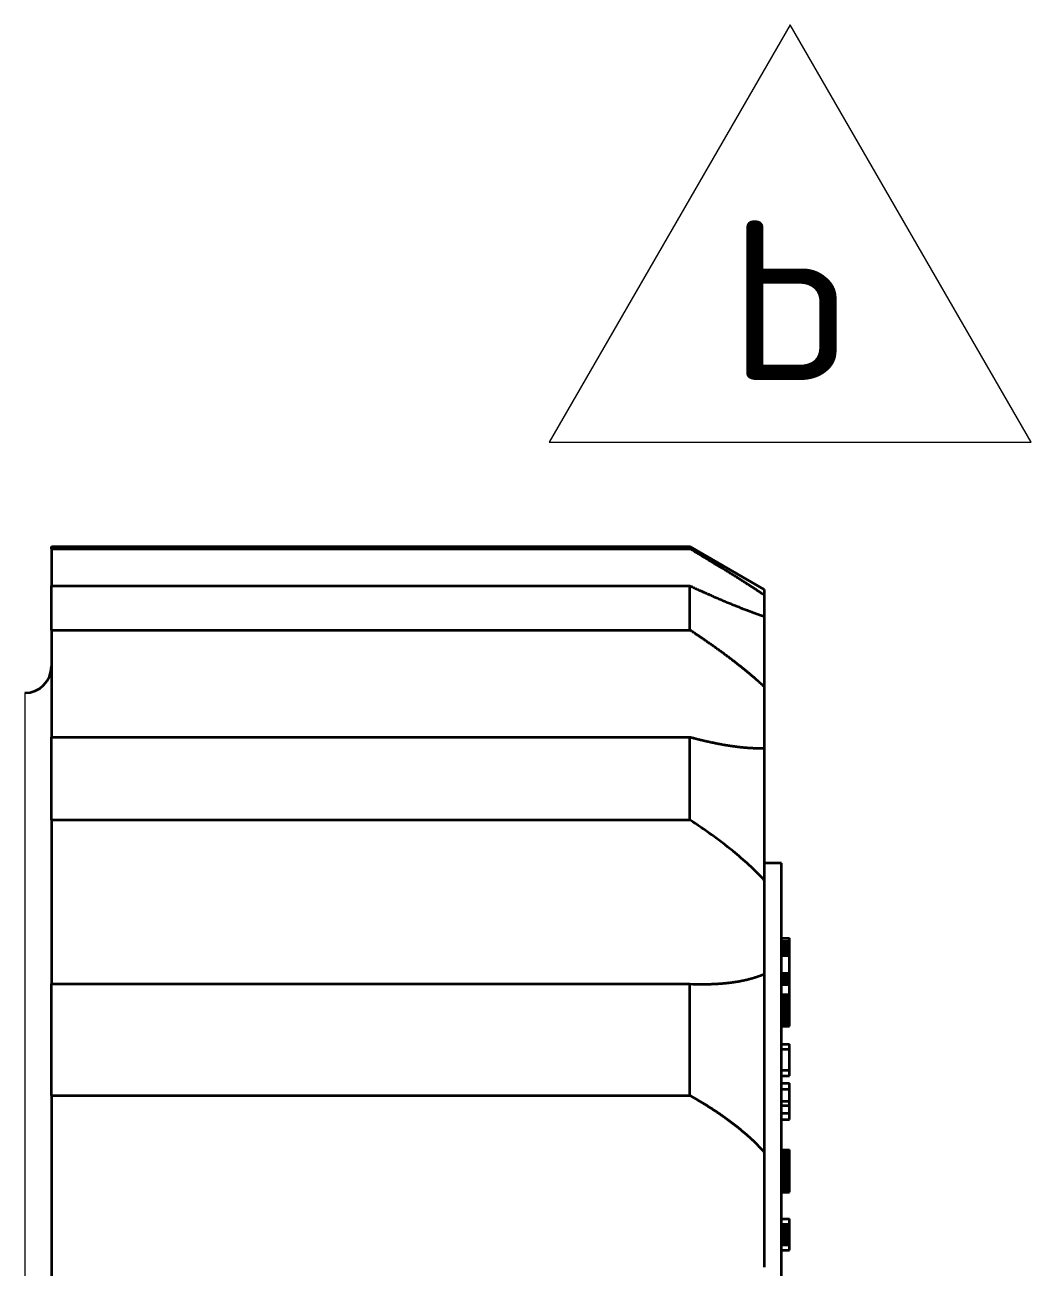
# Model space of a CAD drawing. Extents: x 23 to 417, y 3 to 294.
# Drawn here: x 340.04 to 358.96, y 217.22 to 240.57 of the extents above; entities that cross this region are included whole.
import ezdxf
from ezdxf.enums import TextEntityAlignment as Align

# ---------------------------------------------------------------- set-up
doc = ezdxf.new("R2010")
doc.units = 0
doc.layers.get('0').update_dxf_attribs({"lineweight": 13})
doc.styles.get("Standard").update_dxf_attribs({"font": 'isocp.shx'})

# ---------------------------------------------------------------- blocks, each defined once
blk = doc.blocks.new('BLOCK4510')
at = {"color": 1, "lineweight": 13}
blk.add_lwpolyline([(9.518, 40.922), (27.636, 40.922), (18.577, 56.613)], close=True, dxfattribs=at)
blk.add_text('b', height=6, dxfattribs=at).set_placement((16.246, 43.246), (20.908, 43.246), align=Align.FIT)
blk = doc.blocks.new('BLOCK4521')
at = {"color": 1, "lineweight": 35, "ltscale": 0.001989}
for p, q in [((-9.2, 36.92), (-9.2, 37)), ((14.806, 36.92), (14.806, 37))]:
    blk.add_line(p, q, dxfattribs=at)
at = {"color": 1, "lineweight": 35}
for p, q in [((-9.2, 37), (14.806, 37)), ((-9.2, 36.92), (14.806, 36.92)), ((-9.2, 35.523), (14.806, 35.523)), ((-9.2, 33.864), (14.806, 33.864)), ((-9.2, 29.842), (14.806, 29.842)), ((-9.2, 26.724), (14.806, 26.724)), ((18.25, 1), (18.25, 25.1)), ((-9.2, 20.56), (14.806, 20.56)), ((-9.2, 16.36), (14.806, 16.36))]:
    blk.add_line(p, q, dxfattribs=at)
at = {"color": 1, "lineweight": 35, "ltscale": 0.03493}
blk.add_line((-9.2, 36.92), (-9.2, 35.523), dxfattribs=at)
at = {"color": 1, "lineweight": 35, "ltscale": 0.080662}
blk.add_line((17.6, 35.387), (14.806, 37), dxfattribs=at)
at = {"color": 1, "lineweight": 35, "ltscale": 0.041473}
for p, q in [((-9.2, 33.864), (-9.2, 35.523)), ((14.806, 33.864), (14.806, 35.523))]:
    blk.add_line(p, q, dxfattribs=at)
at = {"color": 1, "lineweight": 35, "ltscale": 0.005291}
blk.add_line((17.6, 35.387), (17.6, 35.175), dxfattribs=at)
at = {"color": 1, "lineweight": 35, "ltscale": 0.01999}
blk.add_line((17.6, 35.175), (17.6, 34.375), dxfattribs=at)
at = {"color": 1, "lineweight": 35, "ltscale": 0.066083}
blk.add_line((17.6, 34.375), (17.6, 31.732), dxfattribs=at)
at = {"color": 1, "lineweight": 35, "ltscale": 0.100581}
blk.add_line((-9.2, 33.864), (-9.2, 29.841), dxfattribs=at)
at = {"color": 1, "lineweight": 13}
blk.add_line((-10.2, 31.5), (-10.2, -31.5), dxfattribs=at)
at = {"color": 1, "lineweight": 35, "ltscale": 0.057563}
blk.add_line((17.6, 31.732), (17.6, 29.43), dxfattribs=at)
at = {"color": 1, "lineweight": 35, "ltscale": 0.077944}
for p, q in [((-9.2, 26.724), (-9.2, 29.842)), ((14.806, 26.724), (14.806, 29.842))]:
    blk.add_line(p, q, dxfattribs=at)
at = {"color": 1, "lineweight": 35, "ltscale": 0.124195}
blk.add_line((17.6, 29.43), (17.6, 24.462), dxfattribs=at)
at = {"color": 1, "lineweight": 35, "ltscale": 0.029325}
blk.add_line((-9.2, 26.724), (-9.2, 25.551), dxfattribs=at)
at = {"color": 1, "lineweight": 35, "ltscale": 0.124779}
blk.add_line((-9.2, 25.551), (-9.2, 20.56), dxfattribs=at)
at = {"color": 1, "lineweight": 35, "ltscale": 0.01625}
blk.add_line((18.25, 25.1), (17.6, 25.1), dxfattribs=at)
at = {"color": 1, "lineweight": 35, "ltscale": 0.088192}
blk.add_line((17.6, 24.462), (17.6, 20.934), dxfattribs=at)
at = {"color": 1, "lineweight": 35, "ltscale": 0.0075}
for p, q in [((18.25, 22.286), (18.55, 22.286)), ((18.25, 22.163), (18.55, 22.163)), ((18.25, 22.162), (18.55, 22.162)), ((18.25, 22.16), (18.55, 22.16)), ((18.25, 22.157), (18.55, 22.157)), ((18.25, 22.153), (18.55, 22.153)), ((18.25, 22.147), (18.55, 22.147)), ((18.25, 22.141), (18.55, 22.141)), ((18.25, 22.132), (18.55, 22.132)), ((18.25, 22.123), (18.55, 22.123)), ((18.25, 22.112), (18.55, 22.112)), ((18.25, 22.101), (18.55, 22.101)), ((18.25, 22.088), (18.55, 22.088)), ((18.25, 22.074), (18.55, 22.074)), ((18.25, 22.059), (18.55, 22.059)), ((18.25, 22.044), (18.55, 22.044)), ((18.25, 22.028), (18.55, 22.028)), ((18.25, 22.011), (18.55, 22.011)), ((18.25, 21.993), (18.55, 21.993)), ((18.25, 21.974), (18.55, 21.974)), ((18.25, 21.954), (18.55, 21.954)), ((18.25, 21.934), (18.55, 21.934)), ((18.25, 21.912), (18.55, 21.912)), ((18.25, 21.888), (18.55, 21.888)), ((18.25, 21.863), (18.55, 21.863)), ((18.25, 21.835), (18.55, 21.835)), ((18.25, 21.805), (18.55, 21.805)), ((18.25, 21.774), (18.55, 21.774)), ((18.25, 21.741), (18.55, 21.741)), ((18.25, 21.705), (18.55, 21.705)), ((18.25, 21.668), (18.55, 21.668)), ((18.25, 21.629), (18.55, 21.629)), ((18.25, 20.964), (18.55, 20.964)), ((18.25, 20.954), (18.55, 20.954)), ((18.25, 20.94), (18.55, 20.94)), ((18.25, 20.926), (18.55, 20.926)), ((18.25, 20.91), (18.55, 20.91)), ((18.25, 20.894), (18.55, 20.894)), ((18.25, 20.878), (18.55, 20.878)), ((18.25, 20.86), (18.55, 20.86)), ((18.25, 20.842), (18.55, 20.842)), ((18.25, 20.823), (18.55, 20.823)), ((18.25, 20.803), (18.55, 20.803)), ((18.25, 20.783), (18.55, 20.783)), ((18.25, 20.762), (18.55, 20.762)), ((18.25, 20.74), (18.55, 20.74)), ((18.25, 20.724), (18.55, 20.724)), ((18.25, 20.706), (18.55, 20.706)), ((18.25, 20.687), (18.55, 20.687)), ((18.25, 20.666), (18.55, 20.666)), ((18.25, 20.644), (18.55, 20.644)), ((18.25, 20.62), (18.55, 20.62)), ((18.25, 20.595), (18.55, 20.595)), ((18.25, 20.569), (18.55, 20.569)), ((18.25, 20.541), (18.55, 20.541)), ((18.25, 20.164), (18.55, 20.164)), ((18.25, 20.163), (18.55, 20.163)), ((18.25, 20.161), (18.55, 20.161)), ((18.25, 20.158), (18.55, 20.158)), ((18.25, 20.154), (18.55, 20.154)), ((18.25, 20.148), (18.55, 20.148)), ((18.25, 20.141), (18.55, 20.141)), ((18.25, 20.133), (18.55, 20.133)), ((18.25, 20.124), (18.55, 20.124)), ((18.25, 20.119), (18.55, 20.119)), ((18.25, 20.117), (18.55, 20.117)), ((18.25, 20.114), (18.55, 20.114)), ((18.25, 20.11), (18.55, 20.11)), ((18.25, 20.104), (18.55, 20.104)), ((18.25, 20.098), (18.55, 20.098)), ((18.25, 20.09), (18.55, 20.09)), ((18.25, 20.08), (18.55, 20.08)), ((18.25, 20.07), (18.55, 20.07)), ((18.25, 20.058), (18.55, 20.058)), ((18.25, 20.045), (18.55, 20.045)), ((18.25, 20.031), (18.55, 20.031)), ((18.25, 20.015), (18.55, 20.015)), ((18.25, 19.998), (18.55, 19.998)), ((18.25, 19.981), (18.55, 19.981)), ((18.25, 19.962), (18.55, 19.962)), ((18.25, 19.941), (18.55, 19.941)), ((18.25, 19.92), (18.55, 19.92)), ((18.25, 19.898), (18.55, 19.898)), ((18.25, 19.874), (18.55, 19.874)), ((18.25, 19.849), (18.55, 19.849)), ((18.25, 19.823), (18.55, 19.823)), ((18.25, 19.796), (18.55, 19.796)), ((18.25, 19.769), (18.55, 19.769)), ((18.25, 19.741), (18.55, 19.741)), ((18.25, 19.712), (18.55, 19.712)), ((18.25, 19.682), (18.55, 19.682)), ((18.25, 19.651), (18.55, 19.651)), ((18.25, 19.62), (18.55, 19.62)), ((18.25, 19.588), (18.55, 19.588)), ((18.25, 19.555), (18.55, 19.555)), ((18.25, 19.525), (18.55, 19.525)), ((18.25, 19.495), (18.55, 19.495)), ((18.25, 19.466), (18.55, 19.466)), ((18.25, 19.438), (18.55, 19.438)), ((18.25, 19.41), (18.55, 19.41)), ((18.25, 19.383), (18.55, 19.383)), ((18.25, 19.356), (18.55, 19.356)), ((18.25, 19.33), (18.55, 19.33)), ((18.25, 19.305), (18.55, 19.305)), ((18.25, 19.279), (18.55, 19.279)), ((18.25, 19.255), (18.55, 19.255)), ((18.25, 19.232), (18.55, 19.232)), ((18.25, 19.211), (18.55, 19.211)), ((18.25, 19.19), (18.55, 19.19)), ((18.25, 19.171), (18.55, 19.171)), ((18.25, 19.152), (18.55, 19.152)), ((18.25, 19.135), (18.55, 19.135)), ((18.25, 19.119), (18.55, 19.119)), ((18.25, 19.105), (18.55, 19.105)), ((18.25, 19.091), (18.55, 19.091)), ((18.25, 19.079), (18.55, 19.079)), ((18.25, 19.068), (18.55, 19.068)), ((18.25, 19.058), (18.55, 19.058)), ((18.25, 19.05), (18.55, 19.05)), ((18.25, 19.043), (18.55, 19.043)), ((18.25, 19.037), (18.55, 19.037)), ((18.25, 19.033), (18.55, 19.033)), ((18.25, 19.029), (18.55, 19.029)), ((18.25, 19.027), (18.55, 19.027)), ((18.25, 19.027), (18.55, 19.027)), ((18.25, 18.969), (18.55, 18.969)), ((18.25, 18.293), (18.55, 18.293)), ((18.25, 18.103), (18.55, 18.103)), ((18.25, 17.315), (18.55, 17.315)), ((18.25, 17.111), (18.55, 17.111)), ((18.25, 16.833), (18.55, 16.833)), ((18.25, 16.602), (18.55, 16.602)), ((18.25, 16.147), (18.55, 16.147)), ((18.25, 15.995), (18.55, 15.995)), ((18.25, 15.699), (18.55, 15.699)), ((18.25, 15.458), (18.55, 15.458)), ((18.25, 14.33), (18.55, 14.33)), ((18.25, 14.329), (18.55, 14.329)), ((18.25, 14.325), (18.55, 14.325)), ((18.25, 14.318), (18.55, 14.318)), ((18.25, 14.308), (18.55, 14.308)), ((18.25, 14.296), (18.55, 14.296)), ((18.25, 14.281), (18.55, 14.281)), ((18.25, 14.263), (18.55, 14.263)), ((18.25, 14.242), (18.55, 14.242)), ((18.25, 14.218), (18.55, 14.218)), ((18.25, 14.192), (18.55, 14.192)), ((18.25, 14.164), (18.55, 14.164)), ((18.25, 14.134), (18.55, 14.134)), ((18.25, 14.102), (18.55, 14.102)), ((18.25, 14.069), (18.55, 14.069)), ((18.25, 14.034), (18.55, 14.034)), ((18.25, 13.998), (18.55, 13.998)), ((18.25, 13.96), (18.55, 13.96)), ((18.25, 13.92), (18.55, 13.92)), ((18.25, 13.879), (18.55, 13.879)), ((18.25, 13.836), (18.55, 13.836)), ((18.25, 13.792), (18.55, 13.792)), ((18.25, 13.749), (18.55, 13.749)), ((18.25, 13.709), (18.55, 13.709)), ((18.25, 13.669), (18.55, 13.669)), ((18.25, 13.632), (18.55, 13.632)), ((18.25, 13.596), (18.55, 13.596)), ((18.25, 13.562), (18.55, 13.562)), ((18.25, 13.53), (18.55, 13.53)), ((18.25, 13.499), (18.55, 13.499)), ((18.25, 13.47), (18.55, 13.47)), ((18.25, 13.443), (18.55, 13.443)), ((18.25, 13.419), (18.55, 13.419)), ((18.25, 13.398), (18.55, 13.398)), ((18.25, 13.379), (18.55, 13.379)), ((18.25, 13.364), (18.55, 13.364)), ((18.25, 13.351), (18.55, 13.351)), ((18.25, 13.341), (18.55, 13.341)), ((18.25, 13.334), (18.55, 13.334)), ((18.25, 13.33), (18.55, 13.33)), ((18.25, 13.329), (18.55, 13.329)), ((18.25, 13.311), (18.55, 13.311)), ((18.25, 13.293), (18.55, 13.293)), ((18.25, 13.274), (18.55, 13.274)), ((18.25, 13.254), (18.55, 13.254)), ((18.25, 13.228), (18.55, 13.228)), ((18.25, 13.202), (18.55, 13.202)), ((18.25, 13.176), (18.55, 13.176)), ((18.25, 13.151), (18.55, 13.151)), ((18.25, 13.127), (18.55, 13.127)), ((18.25, 13.103), (18.55, 13.103)), ((18.25, 13.079), (18.55, 13.079)), ((18.25, 13.056), (18.55, 13.056)), ((18.25, 13.034), (18.55, 13.034)), ((18.25, 13.012), (18.55, 13.012)), ((18.25, 12.991), (18.55, 12.991)), ((18.25, 12.971), (18.55, 12.971)), ((18.25, 12.952), (18.55, 12.952)), ((18.25, 12.934), (18.55, 12.934)), ((18.25, 12.917), (18.55, 12.917)), ((18.25, 12.901), (18.55, 12.901)), ((18.25, 12.886), (18.55, 12.886)), ((18.25, 12.873), (18.55, 12.873)), ((18.25, 12.86), (18.55, 12.86)), ((18.25, 12.849), (18.55, 12.849)), ((18.25, 12.839), (18.55, 12.839)), ((18.25, 12.83), (18.55, 12.83)), ((18.25, 12.821), (18.55, 12.821)), ((18.25, 12.814), (18.55, 12.814)), ((18.25, 12.808), (18.55, 12.808)), ((18.25, 12.803), (18.55, 12.803)), ((18.25, 12.8), (18.55, 12.8)), ((18.25, 12.797), (18.55, 12.797)), ((18.25, 12.795), (18.55, 12.795)), ((18.25, 12.795), (18.55, 12.795)), ((18.25, 12.735), (18.55, 12.735)), ((18.25, 11.728), (18.55, 11.728)), ((18.25, 11.53), (18.55, 11.53)), ((18.25, 11.529), (18.55, 11.529)), ((18.25, 11.526), (18.55, 11.526)), ((18.25, 11.522), (18.55, 11.522)), ((18.25, 11.515), (18.55, 11.515)), ((18.25, 11.507), (18.55, 11.507)), ((18.25, 11.496), (18.55, 11.496)), ((18.25, 11.484), (18.55, 11.484)), ((18.25, 11.47), (18.55, 11.47)), ((18.25, 11.455), (18.55, 11.455)), ((18.25, 11.437), (18.55, 11.437)), ((18.25, 11.417), (18.55, 11.417)), ((18.25, 11.395), (18.55, 11.395)), ((18.25, 11.37), (18.55, 11.37)), ((18.25, 11.342), (18.55, 11.342)), ((18.25, 11.312), (18.55, 11.312)), ((18.25, 11.28), (18.55, 11.28)), ((18.25, 11.245), (18.55, 11.245)), ((18.25, 11.207), (18.55, 11.207)), ((18.25, 11.167), (18.55, 11.167)), ((18.25, 11.125), (18.55, 11.125)), ((18.25, 11.1), (18.55, 11.1)), ((18.25, 11.075), (18.55, 11.075)), ((18.25, 11.052), (18.55, 11.052)), ((18.25, 11.029), (18.55, 11.029)), ((18.25, 11.007), (18.55, 11.007)), ((18.25, 10.986), (18.55, 10.986)), ((18.25, 10.965), (18.55, 10.965)), ((18.25, 10.945), (18.55, 10.945)), ((18.25, 10.926), (18.55, 10.926)), ((18.25, 10.908), (18.55, 10.908)), ((18.25, 10.891), (18.55, 10.891)), ((18.25, 10.875), (18.55, 10.875)), ((18.25, 10.86), (18.55, 10.86)), ((18.25, 10.846), (18.55, 10.846)), ((18.25, 10.833), (18.55, 10.833)), ((18.25, 10.821), (18.55, 10.821)), ((18.25, 10.81), (18.55, 10.81)), ((18.25, 10.8), (18.55, 10.8)), ((18.25, 10.791), (18.55, 10.791)), ((18.25, 10.784), (18.55, 10.784)), ((18.25, 10.777), (18.55, 10.777)), ((18.25, 10.77), (18.55, 10.77)), ((18.25, 10.765), (18.55, 10.765)), ((18.25, 10.76), (18.55, 10.76)), ((18.25, 10.756), (18.55, 10.756)), ((18.25, 10.753), (18.55, 10.753)), ((18.25, 10.751), (18.55, 10.751)), ((18.25, 10.749), (18.55, 10.749)), ((18.25, 10.748), (18.55, 10.748)), ((18.25, 10.747), (18.55, 10.747)), ((18.25, 10.549), (18.55, 10.549))]:
    blk.add_line(p, q, dxfattribs=at)
at = {"color": 1, "lineweight": 35, "ltscale": 0.003319}
blk.add_line((18.55, 22.153), (18.55, 22.286), dxfattribs=at)
at = {"color": 1, "lineweight": 35, "ltscale": 4.6925e-05}
for p, q in [((18.55, 22.16), (18.55, 22.162)), ((18.55, 20.161), (18.55, 20.163))]:
    blk.add_line(p, q, dxfattribs=at)
at = {"color": 1, "lineweight": 35, "ltscale": 7.82e-05}
for p, q in [((18.55, 22.157), (18.55, 22.16)), ((18.55, 20.158), (18.55, 20.161))]:
    blk.add_line(p, q, dxfattribs=at)
at = {"color": 1, "lineweight": 35, "ltscale": 0.0001091}
for p, q in [((18.55, 22.153), (18.55, 22.157)), ((18.55, 20.154), (18.55, 20.158))]:
    blk.add_line(p, q, dxfattribs=at)
at = {"color": 1, "lineweight": 35, "ltscale": 0.0001404}
blk.add_line((18.55, 22.147), (18.55, 22.153), dxfattribs=at)
at = {"color": 1, "lineweight": 35, "ltscale": 0.00017165}
for p, q in [((18.55, 22.141), (18.55, 22.147)), ((18.55, 20.141), (18.55, 20.148))]:
    blk.add_line(p, q, dxfattribs=at)
at = {"color": 1, "lineweight": 35, "ltscale": 0.00020295}
for p, q in [((18.55, 22.132), (18.55, 22.141)), ((18.55, 20.133), (18.55, 20.141))]:
    blk.add_line(p, q, dxfattribs=at)
at = {"color": 1, "lineweight": 35, "ltscale": 0.000233825}
blk.add_line((18.55, 22.123), (18.55, 22.132), dxfattribs=at)
at = {"color": 1, "lineweight": 35, "ltscale": 0.0002655}
for p, q in [((18.55, 22.112), (18.55, 22.123)), ((18.55, 20.113), (18.55, 20.124))]:
    blk.add_line(p, q, dxfattribs=at)
at = {"color": 1, "lineweight": 35, "ltscale": 0.000296425}
blk.add_line((18.55, 22.101), (18.55, 22.112), dxfattribs=at)
at = {"color": 1, "lineweight": 35, "ltscale": 0.000322325}
blk.add_line((18.55, 22.088), (18.55, 22.101), dxfattribs=at)
at = {"color": 1, "lineweight": 35, "ltscale": 0.0003437}
blk.add_line((18.55, 22.074), (18.55, 22.088), dxfattribs=at)
at = {"color": 1, "lineweight": 35, "ltscale": 0.0003647}
blk.add_line((18.55, 22.059), (18.55, 22.074), dxfattribs=at)
at = {"color": 1, "lineweight": 35, "ltscale": 0.000385275}
blk.add_line((18.55, 22.044), (18.55, 22.059), dxfattribs=at)
at = {"color": 1, "lineweight": 35, "ltscale": 0.00040665}
blk.add_line((18.55, 22.028), (18.55, 22.044), dxfattribs=at)
at = {"color": 1, "lineweight": 35, "ltscale": 0.00042725}
blk.add_line((18.55, 22.011), (18.55, 22.028), dxfattribs=at)
at = {"color": 1, "lineweight": 35, "ltscale": 0.0004486}
blk.add_line((18.55, 21.993), (18.55, 22.011), dxfattribs=at)
at = {"color": 1, "lineweight": 35, "ltscale": 0.000469225}
blk.add_line((18.55, 21.974), (18.55, 21.993), dxfattribs=at)
at = {"color": 1, "lineweight": 35, "ltscale": 0.00049055}
blk.add_line((18.55, 21.954), (18.55, 21.974), dxfattribs=at)
at = {"color": 1, "lineweight": 35, "ltscale": 0.000511175}
for p, q in [((18.55, 21.934), (18.55, 21.954)), ((18.55, 10.965), (18.55, 10.986))]:
    blk.add_line(p, q, dxfattribs=at)
at = {"color": 1, "lineweight": 35, "ltscale": 0.000545875}
blk.add_line((18.55, 21.912), (18.55, 21.934), dxfattribs=at)
at = {"color": 1, "lineweight": 35, "ltscale": 0.00059395}
blk.add_line((18.55, 21.888), (18.55, 21.912), dxfattribs=at)
at = {"color": 1, "lineweight": 35, "ltscale": 0.000642025}
blk.add_line((18.55, 21.863), (18.55, 21.888), dxfattribs=at)
at = {"color": 1, "lineweight": 35, "ltscale": 0.000690075}
blk.add_line((18.55, 21.835), (18.55, 21.863), dxfattribs=at)
at = {"color": 1, "lineweight": 35, "ltscale": 0.00073815}
blk.add_line((18.55, 21.805), (18.55, 21.835), dxfattribs=at)
at = {"color": 1, "lineweight": 35, "ltscale": 0.000786575}
blk.add_line((18.55, 21.774), (18.55, 21.805), dxfattribs=at)
at = {"color": 1, "lineweight": 35, "ltscale": 0.000834275}
blk.add_line((18.55, 21.741), (18.55, 21.774), dxfattribs=at)
at = {"color": 1, "lineweight": 35, "ltscale": 0.000882725}
blk.add_line((18.55, 21.705), (18.55, 21.741), dxfattribs=at)
at = {"color": 1, "lineweight": 35, "ltscale": 0.0009304}
blk.add_line((18.55, 21.668), (18.55, 21.705), dxfattribs=at)
at = {"color": 1, "lineweight": 35, "ltscale": 0.00097885}
blk.add_line((18.55, 21.629), (18.55, 21.668), dxfattribs=at)
at = {"color": 1, "lineweight": 35, "ltscale": 0.016627}
blk.add_line((18.55, 20.964), (18.55, 21.629), dxfattribs=at)
at = {"color": 1, "lineweight": 35, "ltscale": 0.105014}
for p, q in [((-9.2, 16.36), (-9.2, 20.56)), ((14.806, 16.36), (14.806, 20.56))]:
    blk.add_line(p, q, dxfattribs=at)
at = {"color": 1, "lineweight": 35, "ltscale": 0.167327}
blk.add_line((17.6, 20.934), (17.6, 14.241), dxfattribs=at)
at = {"color": 1, "lineweight": 35, "ltscale": 0.000336825}
blk.add_line((18.55, 20.954), (18.55, 20.968), dxfattribs=at)
at = {"color": 1, "lineweight": 35, "ltscale": 0.000351725}
blk.add_line((18.55, 20.94), (18.55, 20.954), dxfattribs=at)
at = {"color": 1, "lineweight": 35, "ltscale": 0.0003662}
blk.add_line((18.55, 20.926), (18.55, 20.94), dxfattribs=at)
at = {"color": 1, "lineweight": 35, "ltscale": 0.000382225}
blk.add_line((18.55, 20.91), (18.55, 20.926), dxfattribs=at)
at = {"color": 1, "lineweight": 35, "ltscale": 0.00040055}
blk.add_line((18.55, 20.894), (18.55, 20.91), dxfattribs=at)
at = {"color": 1, "lineweight": 35, "ltscale": 0.0004181}
blk.add_line((18.55, 20.878), (18.55, 20.894), dxfattribs=at)
at = {"color": 1, "lineweight": 35, "ltscale": 0.000436025}
blk.add_line((18.55, 20.86), (18.55, 20.878), dxfattribs=at)
at = {"color": 1, "lineweight": 35, "ltscale": 0.000453925}
blk.add_line((18.55, 20.842), (18.55, 20.86), dxfattribs=at)
at = {"color": 1, "lineweight": 35, "ltscale": 0.000472275}
for p, q in [((18.55, 20.823), (18.55, 20.842)), ((18.55, 10.926), (18.55, 10.945))]:
    blk.add_line(p, q, dxfattribs=at)
at = {"color": 1, "lineweight": 35, "ltscale": 0.0004898}
blk.add_line((18.55, 20.803), (18.55, 20.823), dxfattribs=at)
at = {"color": 1, "lineweight": 35, "ltscale": 0.00050775}
blk.add_line((18.55, 20.783), (18.55, 20.803), dxfattribs=at)
at = {"color": 1, "lineweight": 35, "ltscale": 0.00052565}
blk.add_line((18.55, 20.762), (18.55, 20.783), dxfattribs=at)
at = {"color": 1, "lineweight": 35, "ltscale": 0.0005436}
blk.add_line((18.55, 20.74), (18.55, 20.762), dxfattribs=at)
at = {"color": 1, "lineweight": 35, "ltscale": 0.0004116}
blk.add_line((18.55, 20.724), (18.55, 20.74), dxfattribs=at)
at = {"color": 1, "lineweight": 35, "ltscale": 0.0004467}
blk.add_line((18.55, 20.706), (18.55, 20.724), dxfattribs=at)
at = {"color": 1, "lineweight": 35, "ltscale": 0.000482175}
blk.add_line((18.55, 20.687), (18.55, 20.706), dxfattribs=at)
at = {"color": 1, "lineweight": 35, "ltscale": 0.000517675}
blk.add_line((18.55, 20.666), (18.55, 20.687), dxfattribs=at)
at = {"color": 1, "lineweight": 35, "ltscale": 0.00055275}
blk.add_line((18.55, 20.644), (18.55, 20.666), dxfattribs=at)
at = {"color": 1, "lineweight": 35, "ltscale": 0.000587825}
blk.add_line((18.55, 20.62), (18.55, 20.644), dxfattribs=at)
at = {"color": 1, "lineweight": 35, "ltscale": 0.0006237}
blk.add_line((18.55, 20.595), (18.55, 20.62), dxfattribs=at)
at = {"color": 1, "lineweight": 35, "ltscale": 0.000658425}
blk.add_line((18.55, 20.569), (18.55, 20.595), dxfattribs=at)
at = {"color": 1, "lineweight": 35, "ltscale": 0.0006939}
blk.add_line((18.55, 20.541), (18.55, 20.569), dxfattribs=at)
at = {"color": 1, "lineweight": 35, "ltscale": 0.000729375}
blk.add_line((18.55, 20.512), (18.55, 20.541), dxfattribs=at)
at = {"color": 1, "lineweight": 35, "ltscale": 0.008718}
blk.add_line((18.55, 20.164), (18.55, 20.512), dxfattribs=at)
at = {"color": 1, "lineweight": 35, "ltscale": 0.000140375}
blk.add_line((18.55, 20.148), (18.55, 20.154), dxfattribs=at)
at = {"color": 1, "lineweight": 35, "ltscale": 0.00023385}
blk.add_line((18.55, 20.124), (18.55, 20.133), dxfattribs=at)
at = {"color": 1, "lineweight": 35, "ltscale": 4.1575e-05}
blk.add_line((18.55, 20.117), (18.55, 20.119), dxfattribs=at)
at = {"color": 1, "lineweight": 35, "ltscale": 7.2875e-05}
blk.add_line((18.55, 20.114), (18.55, 20.117), dxfattribs=at)
at = {"color": 1, "lineweight": 35, "ltscale": 0.0001049}
blk.add_line((18.55, 20.11), (18.55, 20.114), dxfattribs=at)
at = {"color": 1, "lineweight": 35, "ltscale": 0.00013655}
blk.add_line((18.55, 20.104), (18.55, 20.11), dxfattribs=at)
at = {"color": 1, "lineweight": 35, "ltscale": 0.000168625}
blk.add_line((18.55, 20.098), (18.55, 20.104), dxfattribs=at)
at = {"color": 1, "lineweight": 35, "ltscale": 0.000199875}
blk.add_line((18.55, 20.09), (18.55, 20.098), dxfattribs=at)
at = {"color": 1, "lineweight": 35, "ltscale": 0.00023195}
blk.add_line((18.55, 20.08), (18.55, 20.09), dxfattribs=at)
at = {"color": 1, "lineweight": 35, "ltscale": 0.0002632}
blk.add_line((18.55, 20.07), (18.55, 20.08), dxfattribs=at)
at = {"color": 1, "lineweight": 35, "ltscale": 0.000295275}
blk.add_line((18.55, 20.058), (18.55, 20.07), dxfattribs=at)
at = {"color": 1, "lineweight": 35, "ltscale": 0.0003269}
blk.add_line((18.55, 20.045), (18.55, 20.058), dxfattribs=at)
at = {"color": 1, "lineweight": 35, "ltscale": 0.00035745}
blk.add_line((18.55, 20.031), (18.55, 20.045), dxfattribs=at)
at = {"color": 1, "lineweight": 35, "ltscale": 0.0003868}
blk.add_line((18.55, 20.015), (18.55, 20.031), dxfattribs=at)
at = {"color": 1, "lineweight": 35, "ltscale": 0.000416575}
for p, q in [((18.55, 19.998), (18.55, 20.015)), ((18.55, 16.222), (18.55, 16.239))]:
    blk.add_line(p, q, dxfattribs=at)
at = {"color": 1, "lineweight": 35, "ltscale": 0.00044555}
blk.add_line((18.55, 19.981), (18.55, 19.998), dxfattribs=at)
at = {"color": 1, "lineweight": 35, "ltscale": 0.000475325}
for p, q in [((18.55, 19.962), (18.55, 19.981)), ((18.55, 13.274), (18.55, 13.293))]:
    blk.add_line(p, q, dxfattribs=at)
at = {"color": 1, "lineweight": 35, "ltscale": 0.0005043}
blk.add_line((18.55, 19.941), (18.55, 19.962), dxfattribs=at)
at = {"color": 1, "lineweight": 35, "ltscale": 0.00053405}
blk.add_line((18.55, 19.92), (18.55, 19.941), dxfattribs=at)
at = {"color": 1, "lineweight": 35, "ltscale": 0.000563425}
blk.add_line((18.55, 19.898), (18.55, 19.92), dxfattribs=at)
at = {"color": 1, "lineweight": 35, "ltscale": 0.0005928}
blk.add_line((18.55, 19.874), (18.55, 19.898), dxfattribs=at)
at = {"color": 1, "lineweight": 35, "ltscale": 0.000622175}
blk.add_line((18.55, 19.849), (18.55, 19.874), dxfattribs=at)
at = {"color": 1, "lineweight": 35, "ltscale": 0.000646975}
blk.add_line((18.55, 19.823), (18.55, 19.849), dxfattribs=at)
at = {"color": 1, "lineweight": 35, "ltscale": 0.000666425}
blk.add_line((18.55, 19.796), (18.55, 19.823), dxfattribs=at)
at = {"color": 1, "lineweight": 35, "ltscale": 0.000686275}
blk.add_line((18.55, 19.769), (18.55, 19.796), dxfattribs=at)
at = {"color": 1, "lineweight": 35, "ltscale": 0.000705725}
blk.add_line((18.55, 19.741), (18.55, 19.769), dxfattribs=at)
at = {"color": 1, "lineweight": 35, "ltscale": 0.00072555}
blk.add_line((18.55, 19.712), (18.55, 19.741), dxfattribs=at)
at = {"color": 1, "lineweight": 35, "ltscale": 0.0007454}
blk.add_line((18.55, 19.682), (18.55, 19.712), dxfattribs=at)
at = {"color": 1, "lineweight": 35, "ltscale": 0.00076485}
blk.add_line((18.55, 19.651), (18.55, 19.682), dxfattribs=at)
at = {"color": 1, "lineweight": 35, "ltscale": 0.000784675}
blk.add_line((18.55, 19.62), (18.55, 19.651), dxfattribs=at)
at = {"color": 1, "lineweight": 35, "ltscale": 0.000804525}
blk.add_line((18.55, 19.588), (18.55, 19.62), dxfattribs=at)
at = {"color": 1, "lineweight": 35, "ltscale": 0.000823975}
blk.add_line((18.55, 19.555), (18.55, 19.588), dxfattribs=at)
at = {"color": 1, "lineweight": 35, "ltscale": 0.00075035}
blk.add_line((18.55, 19.525), (18.55, 19.555), dxfattribs=at)
at = {"color": 1, "lineweight": 35, "ltscale": 0.000736225}
blk.add_line((18.55, 19.495), (18.55, 19.525), dxfattribs=at)
at = {"color": 1, "lineweight": 35, "ltscale": 0.0007225}
blk.add_line((18.55, 19.466), (18.55, 19.495), dxfattribs=at)
at = {"color": 1, "lineweight": 35, "ltscale": 0.00070915}
blk.add_line((18.55, 19.438), (18.55, 19.466), dxfattribs=at)
at = {"color": 1, "lineweight": 35, "ltscale": 0.00069505}
blk.add_line((18.55, 19.41), (18.55, 19.438), dxfattribs=at)
at = {"color": 1, "lineweight": 35, "ltscale": 0.000680925}
blk.add_line((18.55, 19.383), (18.55, 19.41), dxfattribs=at)
at = {"color": 1, "lineweight": 35, "ltscale": 0.000667575}
blk.add_line((18.55, 19.356), (18.55, 19.383), dxfattribs=at)
at = {"color": 1, "lineweight": 35, "ltscale": 0.00065345}
blk.add_line((18.55, 19.33), (18.55, 19.356), dxfattribs=at)
at = {"color": 1, "lineweight": 35, "ltscale": 0.000639725}
blk.add_line((18.55, 19.305), (18.55, 19.33), dxfattribs=at)
at = {"color": 1, "lineweight": 35, "ltscale": 0.000626}
blk.add_line((18.55, 19.279), (18.55, 19.305), dxfattribs=at)
at = {"color": 1, "lineweight": 35, "ltscale": 0.00060425}
blk.add_line((18.55, 19.255), (18.55, 19.279), dxfattribs=at)
at = {"color": 1, "lineweight": 35, "ltscale": 0.000574475}
blk.add_line((18.55, 19.232), (18.55, 19.255), dxfattribs=at)
at = {"color": 1, "lineweight": 35, "ltscale": 0.00054475}
blk.add_line((18.55, 19.211), (18.55, 19.232), dxfattribs=at)
at = {"color": 1, "lineweight": 35, "ltscale": 0.000515375}
blk.add_line((18.55, 19.19), (18.55, 19.211), dxfattribs=at)
at = {"color": 1, "lineweight": 35, "ltscale": 0.000485225}
blk.add_line((18.55, 19.171), (18.55, 19.19), dxfattribs=at)
at = {"color": 1, "lineweight": 35, "ltscale": 0.00045585}
blk.add_line((18.55, 19.152), (18.55, 19.171), dxfattribs=at)
at = {"color": 1, "lineweight": 35, "ltscale": 0.0004261}
blk.add_line((18.55, 19.135), (18.55, 19.152), dxfattribs=at)
at = {"color": 1, "lineweight": 35, "ltscale": 0.000396725}
blk.add_line((18.55, 19.119), (18.55, 19.135), dxfattribs=at)
at = {"color": 1, "lineweight": 35, "ltscale": 0.0003666}
blk.add_line((18.55, 19.105), (18.55, 19.119), dxfattribs=at)
at = {"color": 1, "lineweight": 35, "ltscale": 0.000337225}
blk.add_line((18.55, 19.091), (18.55, 19.105), dxfattribs=at)
at = {"color": 1, "lineweight": 35, "ltscale": 0.0003063}
blk.add_line((18.55, 19.079), (18.55, 19.091), dxfattribs=at)
at = {"color": 1, "lineweight": 35, "ltscale": 0.0002739}
blk.add_line((18.55, 19.068), (18.55, 19.079), dxfattribs=at)
at = {"color": 1, "lineweight": 35, "ltscale": 0.00024185}
blk.add_line((18.55, 19.058), (18.55, 19.068), dxfattribs=at)
at = {"color": 1, "lineweight": 35, "ltscale": 0.000209425}
for p, q in [((18.55, 19.05), (18.55, 19.058)), ((18.55, 11.507), (18.55, 11.515))]:
    blk.add_line(p, q, dxfattribs=at)
at = {"color": 1, "lineweight": 35, "ltscale": 0.0001774}
blk.add_line((18.55, 19.043), (18.55, 19.05), dxfattribs=at)
at = {"color": 1, "lineweight": 35, "ltscale": 0.00014495}
blk.add_line((18.55, 19.037), (18.55, 19.043), dxfattribs=at)
at = {"color": 1, "lineweight": 35, "ltscale": 0.000112925}
blk.add_line((18.55, 19.033), (18.55, 19.037), dxfattribs=at)
at = {"color": 1, "lineweight": 35, "ltscale": 8.0475e-05}
blk.add_line((18.55, 19.029), (18.55, 19.033), dxfattribs=at)
at = {"color": 1, "lineweight": 35, "ltscale": 4.8075e-05}
blk.add_line((18.55, 19.027), (18.55, 19.029), dxfattribs=at)
at = {"color": 1, "lineweight": 35, "ltscale": 0.001432}
blk.add_line((18.55, 18.969), (18.55, 19.027), dxfattribs=at)
at = {"color": 1, "lineweight": 35, "ltscale": 0.004758}
blk.add_line((18.55, 18.103), (18.55, 18.293), dxfattribs=at)
at = {"color": 1, "lineweight": 35, "ltscale": 0.019696}
blk.add_line((18.55, 17.315), (18.55, 18.103), dxfattribs=at)
at = {"color": 1, "lineweight": 35, "ltscale": 0.00509}
blk.add_line((18.55, 17.111), (18.55, 17.315), dxfattribs=at)
at = {"color": 1, "lineweight": 35, "ltscale": 0.005781}
blk.add_line((18.55, 16.602), (18.55, 16.833), dxfattribs=at)
at = {"color": 1, "lineweight": 35, "ltscale": 0.069116}
blk.add_line((-9.2, 16.36), (-9.2, 13.595), dxfattribs=at)
at = {"color": 1, "lineweight": 35, "ltscale": 0.007265}
blk.add_line((18.55, 16.311), (18.55, 16.602), dxfattribs=at)
at = {"color": 1, "lineweight": 35, "ltscale": 0.0004738}
blk.add_line((18.55, 16.292), (18.55, 16.311), dxfattribs=at)
at = {"color": 1, "lineweight": 35, "ltscale": 0.000459275}
blk.add_line((18.55, 16.274), (18.55, 16.292), dxfattribs=at)
at = {"color": 1, "lineweight": 35, "ltscale": 0.000445175}
blk.add_line((18.55, 16.256), (18.55, 16.274), dxfattribs=at)
at = {"color": 1, "lineweight": 35, "ltscale": 0.000430675}
blk.add_line((18.55, 16.239), (18.55, 16.256), dxfattribs=at)
at = {"color": 1, "lineweight": 35, "ltscale": 0.000402075}
blk.add_line((18.55, 16.206), (18.55, 16.222), dxfattribs=at)
at = {"color": 1, "lineweight": 35, "ltscale": 0.00038795}
blk.add_line((18.55, 16.19), (18.55, 16.206), dxfattribs=at)
at = {"color": 1, "lineweight": 35, "ltscale": 0.00037345}
blk.add_line((18.55, 16.175), (18.55, 16.19), dxfattribs=at)
at = {"color": 1, "lineweight": 35, "ltscale": 0.000358975}
blk.add_line((18.55, 16.161), (18.55, 16.175), dxfattribs=at)
at = {"color": 1, "lineweight": 35, "ltscale": 0.00034485}
blk.add_line((18.55, 16.147), (18.55, 16.161), dxfattribs=at)
at = {"color": 1, "lineweight": 35, "ltscale": 0.0003559}
blk.add_line((18.55, 16.133), (18.55, 16.147), dxfattribs=at)
at = {"color": 1, "lineweight": 35, "ltscale": 0.00036125}
blk.add_line((18.55, 16.119), (18.55, 16.133), dxfattribs=at)
at = {"color": 1, "lineweight": 35, "ltscale": 0.000366975}
blk.add_line((18.55, 16.104), (18.55, 16.119), dxfattribs=at)
at = {"color": 1, "lineweight": 35, "ltscale": 0.0003727}
blk.add_line((18.55, 16.089), (18.55, 16.104), dxfattribs=at)
at = {"color": 1, "lineweight": 35, "ltscale": 0.000378425}
blk.add_line((18.55, 16.074), (18.55, 16.089), dxfattribs=at)
at = {"color": 1, "lineweight": 35, "ltscale": 0.000384125}
blk.add_line((18.55, 16.059), (18.55, 16.074), dxfattribs=at)
at = {"color": 1, "lineweight": 35, "ltscale": 0.0003895}
blk.add_line((18.55, 16.043), (18.55, 16.059), dxfattribs=at)
at = {"color": 1, "lineweight": 35, "ltscale": 0.0003952}
blk.add_line((18.55, 16.027), (18.55, 16.043), dxfattribs=at)
at = {"color": 1, "lineweight": 35, "ltscale": 0.000400925}
blk.add_line((18.55, 16.011), (18.55, 16.027), dxfattribs=at)
at = {"color": 1, "lineweight": 35, "ltscale": 0.00040625}
blk.add_line((18.55, 15.995), (18.55, 16.011), dxfattribs=at)
at = {"color": 1, "lineweight": 35, "ltscale": 0.007393}
blk.add_line((18.55, 15.699), (18.55, 15.995), dxfattribs=at)
at = {"color": 1, "lineweight": 35, "ltscale": 0.006037}
blk.add_line((18.55, 15.458), (18.55, 15.699), dxfattribs=at)
at = {"color": 1, "lineweight": 35, "ltscale": 0.016142}
blk.add_line((17.6, 14.241), (17.6, 13.595), dxfattribs=at)
at = {"color": 1, "lineweight": 35, "ltscale": 3.47e-05}
blk.add_line((18.55, 14.329), (18.55, 14.33), dxfattribs=at)
at = {"color": 1, "lineweight": 35, "ltscale": 0.000103375}
blk.add_line((18.55, 14.325), (18.55, 14.329), dxfattribs=at)
at = {"color": 1, "lineweight": 35, "ltscale": 0.000172825}
blk.add_line((18.55, 14.318), (18.55, 14.325), dxfattribs=at)
at = {"color": 1, "lineweight": 35, "ltscale": 0.00024145}
blk.add_line((18.55, 14.308), (18.55, 14.318), dxfattribs=at)
at = {"color": 1, "lineweight": 35, "ltscale": 0.0003109}
blk.add_line((18.55, 14.296), (18.55, 14.308), dxfattribs=at)
at = {"color": 1, "lineweight": 35, "ltscale": 0.00037995}
blk.add_line((18.55, 14.281), (18.55, 14.296), dxfattribs=at)
at = {"color": 1, "lineweight": 35, "ltscale": 0.000449}
blk.add_line((18.55, 14.263), (18.55, 14.281), dxfattribs=at)
at = {"color": 1, "lineweight": 35, "ltscale": 0.000518025}
blk.add_line((18.55, 14.242), (18.55, 14.263), dxfattribs=at)
at = {"color": 1, "lineweight": 35, "ltscale": 0.000587075}
for p, q in [((18.55, 14.218), (18.55, 14.242)), ((18.55, 13.079), (18.55, 13.103))]:
    blk.add_line(p, q, dxfattribs=at)
at = {"color": 1, "lineweight": 35, "ltscale": 0.00065615}
blk.add_line((18.55, 14.192), (18.55, 14.218), dxfattribs=at)
at = {"color": 1, "lineweight": 35, "ltscale": 0.000710275}
blk.add_line((18.55, 14.164), (18.55, 14.192), dxfattribs=at)
at = {"color": 1, "lineweight": 35, "ltscale": 0.00075075}
blk.add_line((18.55, 14.134), (18.55, 14.164), dxfattribs=at)
at = {"color": 1, "lineweight": 35, "ltscale": 0.0007904}
blk.add_line((18.55, 14.102), (18.55, 14.134), dxfattribs=at)
at = {"color": 1, "lineweight": 35, "ltscale": 0.000830075}
blk.add_line((18.55, 14.069), (18.55, 14.102), dxfattribs=at)
at = {"color": 1, "lineweight": 35, "ltscale": 0.000870525}
blk.add_line((18.55, 14.034), (18.55, 14.069), dxfattribs=at)
at = {"color": 1, "lineweight": 35, "ltscale": 0.000910175}
blk.add_line((18.55, 13.998), (18.55, 14.034), dxfattribs=at)
at = {"color": 1, "lineweight": 35, "ltscale": 0.119895}
blk.add_line((-9.2, 13.595), (-9.2, 8.8), dxfattribs=at)
at = {"color": 1, "lineweight": 35, "ltscale": 0.092043}
blk.add_line((17.6, 13.595), (17.6, 9.914), dxfattribs=at)
at = {"color": 1, "lineweight": 35, "ltscale": 0.00094985}
blk.add_line((18.55, 13.96), (18.55, 13.998), dxfattribs=at)
at = {"color": 1, "lineweight": 35, "ltscale": 0.000989925}
blk.add_line((18.55, 13.92), (18.55, 13.96), dxfattribs=at)
at = {"color": 1, "lineweight": 35, "ltscale": 0.00103}
blk.add_line((18.55, 13.879), (18.55, 13.92), dxfattribs=at)
at = {"color": 1, "lineweight": 35, "ltscale": 0.00107}
blk.add_line((18.55, 13.836), (18.55, 13.879), dxfattribs=at)
at = {"color": 1, "lineweight": 35, "ltscale": 0.001105}
blk.add_line((18.55, 13.792), (18.55, 13.836), dxfattribs=at)
at = {"color": 1, "lineweight": 35, "ltscale": 0.001062}
blk.add_line((18.55, 13.749), (18.55, 13.792), dxfattribs=at)
at = {"color": 1, "lineweight": 35, "ltscale": 0.001021}
blk.add_line((18.55, 13.709), (18.55, 13.749), dxfattribs=at)
at = {"color": 1, "lineweight": 35, "ltscale": 0.000978475}
blk.add_line((18.55, 13.669), (18.55, 13.709), dxfattribs=at)
at = {"color": 1, "lineweight": 35, "ltscale": 0.000936875}
blk.add_line((18.55, 13.632), (18.55, 13.669), dxfattribs=at)
at = {"color": 1, "lineweight": 35, "ltscale": 0.00089455}
blk.add_line((18.55, 13.596), (18.55, 13.632), dxfattribs=at)
at = {"color": 1, "lineweight": 35, "ltscale": 0.000852975}
blk.add_line((18.55, 13.562), (18.55, 13.596), dxfattribs=at)
at = {"color": 1, "lineweight": 35, "ltscale": 0.000811}
blk.add_line((18.55, 13.53), (18.55, 13.562), dxfattribs=at)
at = {"color": 1, "lineweight": 35, "ltscale": 0.000768675}
blk.add_line((18.55, 13.499), (18.55, 13.53), dxfattribs=at)
at = {"color": 1, "lineweight": 35, "ltscale": 0.000727075}
blk.add_line((18.55, 13.47), (18.55, 13.499), dxfattribs=at)
at = {"color": 1, "lineweight": 35, "ltscale": 0.000670625}
blk.add_line((18.55, 13.443), (18.55, 13.47), dxfattribs=at)
at = {"color": 1, "lineweight": 35, "ltscale": 0.00060005}
for p, q in [((18.55, 13.419), (18.55, 13.443)), ((18.55, 13.103), (18.55, 13.127))]:
    blk.add_line(p, q, dxfattribs=at)
at = {"color": 1, "lineweight": 35, "ltscale": 0.000529475}
blk.add_line((18.55, 13.398), (18.55, 13.419), dxfattribs=at)
at = {"color": 1, "lineweight": 35, "ltscale": 0.0004589}
blk.add_line((18.55, 13.379), (18.55, 13.398), dxfattribs=at)
at = {"color": 1, "lineweight": 35, "ltscale": 0.00038835}
blk.add_line((18.55, 13.364), (18.55, 13.379), dxfattribs=at)
at = {"color": 1, "lineweight": 35, "ltscale": 0.00031775}
blk.add_line((18.55, 13.351), (18.55, 13.364), dxfattribs=at)
at = {"color": 1, "lineweight": 35, "ltscale": 0.0002472}
blk.add_line((18.55, 13.341), (18.55, 13.351), dxfattribs=at)
at = {"color": 1, "lineweight": 35, "ltscale": 0.000176625}
blk.add_line((18.55, 13.334), (18.55, 13.341), dxfattribs=at)
at = {"color": 1, "lineweight": 35, "ltscale": 0.000105675}
blk.add_line((18.55, 13.33), (18.55, 13.334), dxfattribs=at)
at = {"color": 1, "lineweight": 35, "ltscale": 3.5475e-05}
blk.add_line((18.55, 13.329), (18.55, 13.33), dxfattribs=at)
at = {"color": 1, "lineweight": 35, "ltscale": 0.00045355}
blk.add_line((18.55, 13.311), (18.55, 13.329), dxfattribs=at)
at = {"color": 1, "lineweight": 35, "ltscale": 0.00046425}
blk.add_line((18.55, 13.293), (18.55, 13.311), dxfattribs=at)
at = {"color": 1, "lineweight": 35, "ltscale": 0.0004856}
blk.add_line((18.55, 13.254), (18.55, 13.274), dxfattribs=at)
at = {"color": 1, "lineweight": 35, "ltscale": 0.000663775}
blk.add_line((18.55, 13.228), (18.55, 13.254), dxfattribs=at)
at = {"color": 1, "lineweight": 35, "ltscale": 0.00065115}
blk.add_line((18.55, 13.202), (18.55, 13.228), dxfattribs=at)
at = {"color": 1, "lineweight": 35, "ltscale": 0.0006382}
blk.add_line((18.55, 13.176), (18.55, 13.202), dxfattribs=at)
at = {"color": 1, "lineweight": 35, "ltscale": 0.000625225}
blk.add_line((18.55, 13.151), (18.55, 13.176), dxfattribs=at)
at = {"color": 1, "lineweight": 35, "ltscale": 0.00061265}
blk.add_line((18.55, 13.127), (18.55, 13.151), dxfattribs=at)
at = {"color": 1, "lineweight": 35, "ltscale": 0.000574125}
blk.add_line((18.55, 13.056), (18.55, 13.079), dxfattribs=at)
at = {"color": 1, "lineweight": 35, "ltscale": 0.000561525}
blk.add_line((18.55, 13.034), (18.55, 13.056), dxfattribs=at)
at = {"color": 1, "lineweight": 35, "ltscale": 0.00054855}
blk.add_line((18.55, 13.012), (18.55, 13.034), dxfattribs=at)
at = {"color": 1, "lineweight": 35, "ltscale": 0.000528725}
blk.add_line((18.55, 12.991), (18.55, 13.012), dxfattribs=at)
at = {"color": 1, "lineweight": 35, "ltscale": 0.000501625}
blk.add_line((18.55, 12.971), (18.55, 12.991), dxfattribs=at)
at = {"color": 1, "lineweight": 35, "ltscale": 0.00047455}
blk.add_line((18.55, 12.952), (18.55, 12.971), dxfattribs=at)
at = {"color": 1, "lineweight": 35, "ltscale": 0.00044745}
blk.add_line((18.55, 12.934), (18.55, 12.952), dxfattribs=at)
at = {"color": 1, "lineweight": 35, "ltscale": 0.0004204}
blk.add_line((18.55, 12.917), (18.55, 12.934), dxfattribs=at)
at = {"color": 1, "lineweight": 35, "ltscale": 0.0003929}
blk.add_line((18.55, 12.901), (18.55, 12.917), dxfattribs=at)
at = {"color": 1, "lineweight": 35, "ltscale": 0.000366225}
blk.add_line((18.55, 12.886), (18.55, 12.901), dxfattribs=at)
at = {"color": 1, "lineweight": 35, "ltscale": 0.000338725}
blk.add_line((18.55, 12.873), (18.55, 12.886), dxfattribs=at)
at = {"color": 1, "lineweight": 35, "ltscale": 0.00031205}
blk.add_line((18.55, 12.86), (18.55, 12.873), dxfattribs=at)
at = {"color": 1, "lineweight": 35, "ltscale": 0.000284575}
blk.add_line((18.55, 12.849), (18.55, 12.86), dxfattribs=at)
at = {"color": 1, "lineweight": 35, "ltscale": 0.0002575}
blk.add_line((18.55, 12.839), (18.55, 12.849), dxfattribs=at)
at = {"color": 1, "lineweight": 35, "ltscale": 0.000230775}
blk.add_line((18.55, 12.83), (18.55, 12.839), dxfattribs=at)
at = {"color": 1, "lineweight": 35, "ltscale": 0.000203325}
blk.add_line((18.55, 12.821), (18.55, 12.83), dxfattribs=at)
at = {"color": 1, "lineweight": 35, "ltscale": 0.00017625}
blk.add_line((18.55, 12.814), (18.55, 12.821), dxfattribs=at)
at = {"color": 1, "lineweight": 35, "ltscale": 0.00014915}
blk.add_line((18.55, 12.808), (18.55, 12.814), dxfattribs=at)
at = {"color": 1, "lineweight": 35, "ltscale": 0.0001217}
blk.add_line((18.55, 12.803), (18.55, 12.808), dxfattribs=at)
at = {"color": 1, "lineweight": 35, "ltscale": 9.4975e-05}
blk.add_line((18.55, 12.8), (18.55, 12.803), dxfattribs=at)
at = {"color": 1, "lineweight": 35, "ltscale": 6.79e-05}
blk.add_line((18.55, 12.797), (18.55, 12.8), dxfattribs=at)
at = {"color": 1, "lineweight": 35, "ltscale": 4.0825e-05}
blk.add_line((18.55, 12.795), (18.55, 12.797), dxfattribs=at)
at = {"color": 1, "lineweight": 35, "ltscale": 0.001495}
blk.add_line((18.55, 12.735), (18.55, 12.795), dxfattribs=at)
at = {"color": 1, "lineweight": 35, "ltscale": 0.004962}
blk.add_line((18.55, 11.53), (18.55, 11.728), dxfattribs=at)
at = {"color": 1, "lineweight": 35, "ltscale": 6.98e-05}
blk.add_line((18.55, 11.526), (18.55, 11.529), dxfattribs=at)
at = {"color": 1, "lineweight": 35, "ltscale": 0.00011675}
blk.add_line((18.55, 11.522), (18.55, 11.526), dxfattribs=at)
at = {"color": 1, "lineweight": 35, "ltscale": 0.000162875}
blk.add_line((18.55, 11.515), (18.55, 11.522), dxfattribs=at)
at = {"color": 1, "lineweight": 35, "ltscale": 0.000255975}
blk.add_line((18.55, 11.496), (18.55, 11.507), dxfattribs=at)
at = {"color": 1, "lineweight": 35, "ltscale": 0.0003025}
blk.add_line((18.55, 11.484), (18.55, 11.496), dxfattribs=at)
at = {"color": 1, "lineweight": 35, "ltscale": 0.000349425}
blk.add_line((18.55, 11.47), (18.55, 11.484), dxfattribs=at)
at = {"color": 1, "lineweight": 35, "ltscale": 0.000395575}
blk.add_line((18.55, 11.455), (18.55, 11.47), dxfattribs=at)
at = {"color": 1, "lineweight": 35, "ltscale": 0.000442125}
blk.add_line((18.55, 11.437), (18.55, 11.455), dxfattribs=at)
at = {"color": 1, "lineweight": 35, "ltscale": 0.000497075}
blk.add_line((18.55, 11.417), (18.55, 11.437), dxfattribs=at)
at = {"color": 1, "lineweight": 35, "ltscale": 0.000559975}
blk.add_line((18.55, 11.395), (18.55, 11.417), dxfattribs=at)
at = {"color": 1, "lineweight": 35, "ltscale": 0.00062295}
blk.add_line((18.55, 11.37), (18.55, 11.395), dxfattribs=at)
at = {"color": 1, "lineweight": 35, "ltscale": 0.000685875}
blk.add_line((18.55, 11.342), (18.55, 11.37), dxfattribs=at)
at = {"color": 1, "lineweight": 35, "ltscale": 0.000748825}
blk.add_line((18.55, 11.312), (18.55, 11.342), dxfattribs=at)
at = {"color": 1, "lineweight": 35, "ltscale": 0.0008114}
blk.add_line((18.55, 11.28), (18.55, 11.312), dxfattribs=at)
at = {"color": 1, "lineweight": 35, "ltscale": 0.0008747}
blk.add_line((18.55, 11.245), (18.55, 11.28), dxfattribs=at)
at = {"color": 1, "lineweight": 35, "ltscale": 0.000937275}
blk.add_line((18.55, 11.207), (18.55, 11.245), dxfattribs=at)
at = {"color": 1, "lineweight": 35, "ltscale": 0.001001}
blk.add_line((18.55, 11.167), (18.55, 11.207), dxfattribs=at)
at = {"color": 1, "lineweight": 35, "ltscale": 0.001064}
blk.add_line((18.55, 11.125), (18.55, 11.167), dxfattribs=at)
at = {"color": 1, "lineweight": 35, "ltscale": 0.000629425}
blk.add_line((18.55, 11.1), (18.55, 11.125), dxfattribs=at)
at = {"color": 1, "lineweight": 35, "ltscale": 0.000609975}
blk.add_line((18.55, 11.075), (18.55, 11.1), dxfattribs=at)
at = {"color": 1, "lineweight": 35, "ltscale": 0.000590125}
blk.add_line((18.55, 11.052), (18.55, 11.075), dxfattribs=at)
at = {"color": 1, "lineweight": 35, "ltscale": 0.0005707}
blk.add_line((18.55, 11.029), (18.55, 11.052), dxfattribs=at)
at = {"color": 1, "lineweight": 35, "ltscale": 0.000550825}
blk.add_line((18.55, 11.007), (18.55, 11.029), dxfattribs=at)
at = {"color": 1, "lineweight": 35, "ltscale": 0.0005314}
blk.add_line((18.55, 10.986), (18.55, 11.007), dxfattribs=at)
at = {"color": 1, "lineweight": 35, "ltscale": 0.0004917}
blk.add_line((18.55, 10.945), (18.55, 10.965), dxfattribs=at)
at = {"color": 1, "lineweight": 35, "ltscale": 0.0004524}
blk.add_line((18.55, 10.908), (18.55, 10.926), dxfattribs=at)
at = {"color": 1, "lineweight": 35, "ltscale": 0.00042955}
blk.add_line((18.55, 10.891), (18.55, 10.908), dxfattribs=at)
at = {"color": 1, "lineweight": 35, "ltscale": 0.0004032}
blk.add_line((18.55, 10.875), (18.55, 10.891), dxfattribs=at)
at = {"color": 1, "lineweight": 35, "ltscale": 0.000377275}
blk.add_line((18.55, 10.86), (18.55, 10.875), dxfattribs=at)
at = {"color": 1, "lineweight": 35, "ltscale": 0.00035135}
blk.add_line((18.55, 10.846), (18.55, 10.86), dxfattribs=at)
at = {"color": 1, "lineweight": 35, "ltscale": 0.000325}
blk.add_line((18.55, 10.833), (18.55, 10.846), dxfattribs=at)
at = {"color": 1, "lineweight": 35, "ltscale": 0.000299075}
blk.add_line((18.55, 10.821), (18.55, 10.833), dxfattribs=at)
at = {"color": 1, "lineweight": 35, "ltscale": 0.000273125}
blk.add_line((18.55, 10.81), (18.55, 10.821), dxfattribs=at)
at = {"color": 1, "lineweight": 35, "ltscale": 0.000246825}
blk.add_line((18.55, 10.8), (18.55, 10.81), dxfattribs=at)
at = {"color": 1, "lineweight": 35, "ltscale": 0.000220475}
blk.add_line((18.55, 10.791), (18.55, 10.8), dxfattribs=at)
at = {"color": 1, "lineweight": 35, "ltscale": 0.00019495}
blk.add_line((18.55, 10.784), (18.55, 10.791), dxfattribs=at)
at = {"color": 1, "lineweight": 35, "ltscale": 0.000172425}
blk.add_line((18.55, 10.777), (18.55, 10.784), dxfattribs=at)
at = {"color": 1, "lineweight": 35, "ltscale": 0.000154475}
blk.add_line((18.55, 10.77), (18.55, 10.777), dxfattribs=at)
at = {"color": 1, "lineweight": 35, "ltscale": 0.0001362}
blk.add_line((18.55, 10.765), (18.55, 10.77), dxfattribs=at)
at = {"color": 1, "lineweight": 35, "ltscale": 0.000117875}
blk.add_line((18.55, 10.76), (18.55, 10.765), dxfattribs=at)
at = {"color": 1, "lineweight": 35, "ltscale": 9.995e-05}
blk.add_line((18.55, 10.756), (18.55, 10.76), dxfattribs=at)
at = {"color": 1, "lineweight": 35, "ltscale": 8.1625e-05}
blk.add_line((18.55, 10.753), (18.55, 10.756), dxfattribs=at)
at = {"color": 1, "lineweight": 35, "ltscale": 6.37e-05}
blk.add_line((18.55, 10.751), (18.55, 10.753), dxfattribs=at)
at = {"color": 1, "lineweight": 35, "ltscale": 4.54e-05}
blk.add_line((18.55, 10.749), (18.55, 10.751), dxfattribs=at)
at = {"color": 1, "lineweight": 35, "ltscale": 2.7075e-05}
blk.add_line((18.55, 10.748), (18.55, 10.749), dxfattribs=at)
at = {"color": 1, "lineweight": 35, "ltscale": 0.004963}
blk.add_line((18.55, 10.549), (18.55, 10.747), dxfattribs=at)
at = {"color": 1, "lineweight": 35}
for centre, radius, start, end in [((-10.2, 32.5), 1, 270, 360), ((17.394, 33.617), 4.192, 269.9354, 272.8112), ((4.663, 10.971), 18.735, 51.0976, 57.2238), ((9.435, 16.841), 11.169, 43.0259, 51.2386), ((15.268, 31.561), 11.011, 267.5929, 269.9679)]:
    blk.add_arc(centre, radius, start, end, dxfattribs=at)
for points, knots in [([(17.6, 35.175), (17.405, 35.308), (17.201, 35.442), (16.99, 35.579), (16.508, 35.885), (16.009, 36.193), (15.684, 36.391), (15.339, 36.6), (14.991, 36.81), (14.929, 36.847), (14.867, 36.884), (14.806, 36.92)], [0, 0, 0, 0, 0, 0, 2.38999, 2.38999, 2.38999, 5.366217, 5.366217, 5.366217, 6.002097, 6.002097, 6.002097, 6.002097, 6.002097, 6.002097]), ([(14.806, 35.523), (15.102, 35.387), (15.398, 35.254), (15.695, 35.123), (16.268, 34.878), (16.823, 34.656), (17.096, 34.551), (17.354, 34.458), (17.6, 34.375)], [0, 0, 0, 0, 0, 0, 3.021082, 3.021082, 3.021082, 5.93334, 5.93334, 5.93334, 5.93334, 5.93334, 5.93334]), ([(17.6, 31.732), (17.503, 31.823), (17.404, 31.913), (17.303, 32.003), (16.99, 32.273), (16.663, 32.537), (16.445, 32.705), (15.989, 33.047), (15.522, 33.379), (15.285, 33.543), (15.046, 33.705), (14.806, 33.864)], [0, 0, 0, 0, 0, 0, 1.225075, 1.225075, 1.225075, 3.722061, 3.722061, 3.722061, 6.232242, 6.232242, 6.232242, 6.232242, 6.232242, 6.232242]), ([(14.806, 29.842), (15.079, 29.769), (15.351, 29.702), (15.619, 29.641), (16.148, 29.536), (16.664, 29.465), (16.912, 29.439), (17.156, 29.425), (17.39, 29.425)], [0, 0, 0, 0, 0, 0, 2.727587, 2.727587, 2.727587, 5.383853, 5.383853, 5.383853, 5.383853, 5.383853, 5.383853]), ([(15.262, 20.551), (15.462, 20.551), (15.66, 20.556), (15.858, 20.566), (16.297, 20.601), (16.723, 20.668), (16.953, 20.716), (17.222, 20.789), (17.477, 20.884), (17.518, 20.9), (17.559, 20.917), (17.6, 20.934)], [0, 0, 0, 0, 0, 0, 2.003562, 2.003562, 2.003562, 4.479507, 4.479507, 4.479507, 4.963211, 4.963211, 4.963211, 4.963211, 4.963211, 4.963211]), ([(17.6, 14.241), (17.407, 14.455), (17.202, 14.658), (16.991, 14.852), (16.61, 15.173), (16.213, 15.47), (16.041, 15.592), (15.695, 15.829), (15.342, 16.05), (15.164, 16.157), (14.986, 16.26), (14.806, 16.36)], [0, 0, 0, 0, 0, 0, 2.504052, 2.504052, 2.504052, 4.369748, 4.369748, 4.369748, 6.220159, 6.220159, 6.220159, 6.220159, 6.220159, 6.220159])]:
    blk.add_open_spline(points, degree=5, knots=knots, dxfattribs=at)

msp = doc.modelspace()

# ---------------------------------------------------------------- block references
at = {"lineweight": 0, "xscale": 0.5, "yscale": 0.5, "zscale": 0.5}
for name in ['BLOCK4510', 'BLOCK4521']:
    msp.add_blockref(name, (345.1414, 212.2613), dxfattribs=at)

doc.saveas('drawing.dxf')
